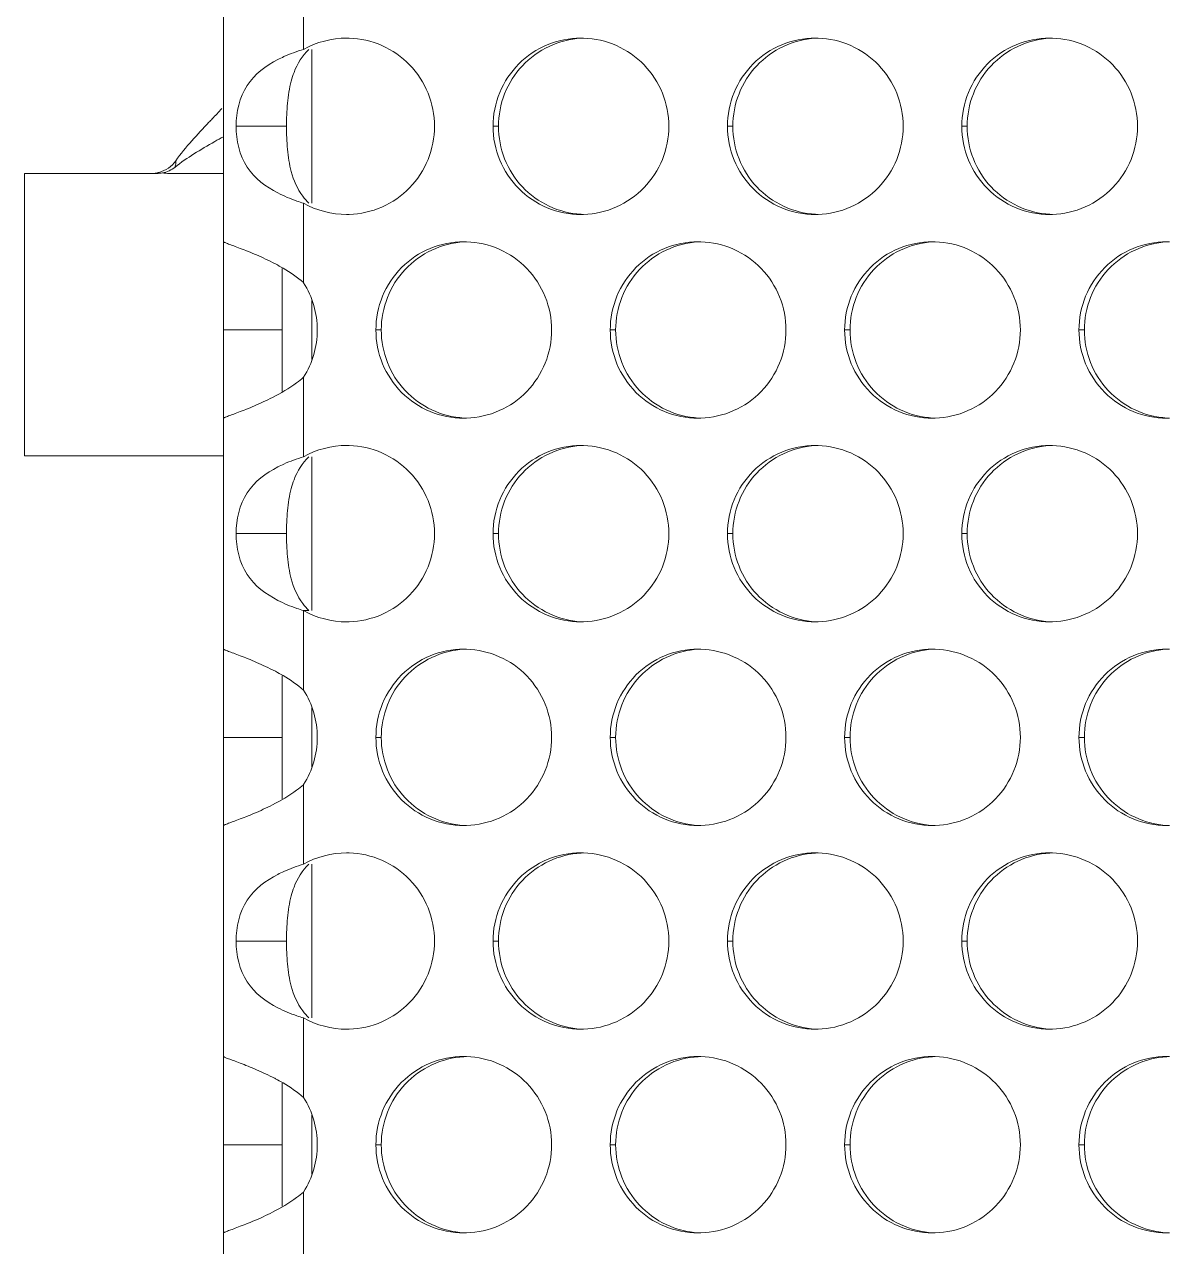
# Model space of a CAD drawing. Header units: millimetres. Extents: x 0 to 2524, y 0 to 1785.
# Drawn here: x 219.68 to 239.14, y 1378.52 to 1399.3 of the extents above; entities that cross this region are included whole.
import ezdxf

# ---------------------------------------------------------------- set-up
doc = ezdxf.new("R2010")
doc.units = ezdxf.units.MM
doc.header["$LTSCALE"] = 0.1
doc.layers.get('0').update_dxf_attribs({"lineweight": 13})
doc.layers.add('标注', color=251, linetype='Continuous', lineweight=9)

msp = doc.modelspace()

# ---------------------------------------------------------------- linework, layer by layer
for p, q in [((223.065, 1211.185), (223.065, 1414.968)), ((219.683, 1396.768), (219.683, 1391.968)), ((221.932, 1396.768), (219.683, 1396.768)), ((222.115, 1396.768), (223.065, 1396.768)), ((223.065, 1391.968), (219.683, 1391.968))]:
    msp.add_line(p, q)
for centre, radius, start, end in [((235.713, 1374.86), 25.841, 119.3072, 119.6799), ((221.835, 1397.284), 0.516, 277.5625, 285.1847), ((221.932, 1397.274), 0.506, 270.0052, 281.1793), ((221.933, 1397.269), 0.501, 281.1897, 308.1835), ((222.489, 1400.444), 3.695, 262.8654, 264.1869)]:
    msp.add_arc(centre, radius, start, end)
for points, knots in [([(222.819, 1397.638), (222.837, 1397.657), (222.91, 1397.735), (222.983, 1397.812), (223.036, 1397.871)], [0, 0, 0, 0, 0.253016, 1, 1, 1, 1]), ([(222.254, 1396.984), (222.338, 1397.103), (222.522, 1397.325), (222.72, 1397.534), (222.819, 1397.638)], [0, 0, 0, 0, 0.503927, 1, 1, 1, 1]), ([(222.918, 1397.311), (222.799, 1397.243), (222.567, 1397.108), (222.345, 1396.956), (222.242, 1396.875)], [0, 0, 0, 0, 0.511668, 1, 1, 1, 1]), ([(221.971, 1396.786), (222.027, 1396.801), (222.135, 1396.852), (222.22, 1396.937), (222.254, 1396.984)], [0, 0, 0, 0, 0.500174, 1, 1, 1, 1]), ([(222.254, 1396.984), (222.254, 1396.973), (222.255, 1396.936), (222.25, 1396.899), (222.242, 1396.875)], [0, 0, 0, 0, 0.319731, 1, 1, 1, 1])]:
    msp.add_open_spline(points, degree=3, knots=knots)
at = {"layer": '标注'}
for p, q in [((224.427, 1400.23), (224.427, 1398.878)), ((224.565, 1396.262), (224.565, 1398.878)), ((224.136, 1397.57), (223.28, 1397.57)), ((227.739, 1397.57), (227.647, 1397.57)), ((231.722, 1397.57), (231.63, 1397.57)), ((235.705, 1397.57), (235.614, 1397.57)), ((224.427, 1396.262), (224.427, 1394.911)), ((224.065, 1393.061), (224.065, 1395.152)), ((224.565, 1393.606), (224.565, 1394.606)), ((224.065, 1394.106), (223.065, 1394.106)), ((225.747, 1394.106), (225.656, 1394.106)), ((225.747, 1394.106), (225.656, 1394.106)), ((229.731, 1394.106), (229.639, 1394.106)), ((233.714, 1394.106), (233.622, 1394.106)), ((237.697, 1394.106), (237.605, 1394.106)), ((224.427, 1393.302), (224.427, 1391.95)), ((224.565, 1389.334), (224.565, 1391.95)), ((224.136, 1390.642), (223.28, 1390.642)), ((227.739, 1390.642), (227.647, 1390.642)), ((231.722, 1390.642), (231.63, 1390.642)), ((235.705, 1390.642), (235.614, 1390.642)), ((224.427, 1389.334), (224.427, 1387.982)), ((224.519, 1389.334), (224.427, 1389.334)), ((224.065, 1386.133), (224.065, 1388.223)), ((224.565, 1386.678), (224.565, 1387.678)), ((224.065, 1387.178), (223.065, 1387.178)), ((225.747, 1387.178), (225.656, 1387.178)), ((225.747, 1387.178), (225.656, 1387.178)), ((229.731, 1387.178), (229.639, 1387.178)), ((233.714, 1387.178), (233.622, 1387.178)), ((237.697, 1387.178), (237.605, 1387.178)), ((224.427, 1386.373), (224.427, 1385.022)), ((224.565, 1382.406), (224.565, 1385.022)), ((224.136, 1383.714), (223.28, 1383.714)), ((227.739, 1383.714), (227.647, 1383.714)), ((231.722, 1383.714), (231.63, 1383.714)), ((235.705, 1383.714), (235.614, 1383.714)), ((224.427, 1382.406), (224.427, 1381.054)), ((224.065, 1379.204), (224.065, 1381.295)), ((224.565, 1379.75), (224.565, 1380.75)), ((224.065, 1380.25), (223.065, 1380.25)), ((225.747, 1380.25), (225.656, 1380.25)), ((225.747, 1380.25), (225.656, 1380.25)), ((229.731, 1380.25), (229.639, 1380.25)), ((233.714, 1380.25), (233.622, 1380.25)), ((237.697, 1380.25), (237.605, 1380.25)), ((224.427, 1379.445), (224.427, 1378.094))]:
    msp.add_line(p, q, dxfattribs=at)
for centre, radius, start, end in [((225.158, 1397.579), 1.491, 88.3214, 89.9952), ((229.141, 1397.597), 1.473, 88.2049, 89.9991), ((233.124, 1397.597), 1.473, 88.2049, 89.9991), ((237.107, 1397.597), 1.473, 88.2049, 89.9991), ((225.158, 1397.561), 1.491, 270.0048, 271.6786), ((229.141, 1397.543), 1.473, 270.0009, 271.7951), ((233.124, 1397.543), 1.473, 270.0009, 271.7951), ((237.107, 1397.543), 1.473, 270.0009, 271.7951), ((227.149, 1394.133), 1.473, 88.2049, 89.9991), ((227.149, 1394.133), 1.473, 88.2049, 89.9991), ((231.133, 1394.133), 1.473, 88.2049, 89.9991), ((235.116, 1394.133), 1.473, 88.2049, 89.9991), ((239.099, 1394.133), 1.473, 88.2049, 89.9991), ((222.176, 1391.883), 3.787, 62.0968, 62.9378), ((223.155, 1394.106), 1.505, 359.9922, 32.312), ((223.155, 1394.106), 1.505, 327.688, 0.0078), ((227.149, 1394.079), 1.473, 270.0009, 271.7951), ((227.149, 1394.079), 1.473, 270.0009, 271.7951), ((231.133, 1394.079), 1.473, 270.0009, 271.7951), ((235.116, 1394.079), 1.473, 270.0009, 271.7951), ((239.099, 1394.079), 1.473, 270.0009, 271.7951), ((225.158, 1390.651), 1.491, 88.3214, 89.9952), ((229.141, 1390.669), 1.473, 88.2049, 89.9991), ((233.124, 1390.669), 1.473, 88.2049, 89.9991), ((237.107, 1390.669), 1.473, 88.2049, 89.9991), ((225.158, 1390.633), 1.491, 270.0048, 271.6786), ((229.141, 1390.615), 1.473, 270.0009, 271.7951), ((233.124, 1390.615), 1.473, 270.0009, 271.7951), ((237.107, 1390.615), 1.473, 270.0009, 271.7951), ((227.149, 1387.205), 1.473, 88.2049, 89.9991), ((227.149, 1387.205), 1.473, 88.2049, 89.9991), ((231.133, 1387.205), 1.473, 88.2049, 89.9991), ((235.116, 1387.205), 1.473, 88.2049, 89.9991), ((239.099, 1387.205), 1.473, 88.2049, 89.9991), ((222.176, 1384.954), 3.787, 62.0968, 62.9378), ((223.155, 1387.178), 1.505, 359.9922, 32.312), ((223.155, 1387.178), 1.505, 327.688, 0.0078), ((227.149, 1387.151), 1.473, 270.0009, 271.7951), ((227.149, 1387.151), 1.473, 270.0009, 271.7951), ((231.133, 1387.151), 1.473, 270.0009, 271.7951), ((235.116, 1387.151), 1.473, 270.0009, 271.7951), ((239.099, 1387.151), 1.473, 270.0009, 271.7951), ((225.158, 1383.723), 1.491, 88.3214, 89.9952), ((229.141, 1383.741), 1.473, 88.2049, 89.9991), ((233.124, 1383.741), 1.473, 88.2049, 89.9991), ((237.107, 1383.741), 1.473, 88.2049, 89.9991), ((225.158, 1383.705), 1.491, 270.0048, 271.6786), ((229.141, 1383.687), 1.473, 270.0009, 271.7951), ((233.124, 1383.687), 1.473, 270.0009, 271.7951), ((237.107, 1383.687), 1.473, 270.0009, 271.7951), ((227.149, 1380.277), 1.473, 88.2049, 89.9991), ((227.149, 1380.277), 1.473, 88.2049, 89.9991), ((231.133, 1380.277), 1.473, 88.2049, 89.9991), ((235.116, 1380.277), 1.473, 88.2049, 89.9991), ((239.099, 1380.277), 1.473, 88.2049, 89.9991), ((222.176, 1378.026), 3.787, 62.0968, 62.9378), ((223.155, 1380.25), 1.505, 359.9922, 32.312), ((223.155, 1380.25), 1.505, 327.688, 0.0078), ((227.149, 1380.223), 1.473, 270.0009, 271.7951), ((227.149, 1380.223), 1.473, 270.0009, 271.7951), ((231.133, 1380.223), 1.473, 270.0009, 271.7951), ((235.116, 1380.223), 1.473, 270.0009, 271.7951), ((239.099, 1380.223), 1.473, 270.0009, 271.7951)]:
    msp.add_arc(centre, radius, start, end, dxfattribs=at)
for points in [[(224.427, 1398.878), (224.646, 1399.002), (224.906, 1399.07), (225.158, 1399.07)], [(225.158, 1396.07), (224.906, 1396.07), (224.646, 1396.138), (224.427, 1396.262)], [(224.427, 1391.95), (224.646, 1392.074), (224.906, 1392.142), (225.158, 1392.142)], [(225.158, 1389.142), (224.906, 1389.142), (224.646, 1389.21), (224.427, 1389.334)], [(224.427, 1385.022), (224.646, 1385.146), (224.906, 1385.214), (225.158, 1385.214)], [(225.158, 1382.214), (224.906, 1382.214), (224.646, 1382.282), (224.427, 1382.406)]]:
    msp.add_open_spline(points, degree=3, dxfattribs=at)
for points, knots in [([(225.201, 1399.07), (225.392, 1399.064), (225.775, 1398.977), (226.256, 1398.641), (226.577, 1398.149), (226.651, 1397.762), (226.651, 1397.57)], [0, 0, 0, 0, 0.249475, 0.499299, 0.749477, 1, 1, 1, 1]), ([(227.647, 1397.57), (227.647, 1397.765), (227.725, 1398.159), (228.057, 1398.658), (228.554, 1398.992), (228.947, 1399.07), (229.141, 1399.07)], [0, 0, 0, 0, 0.250488, 0.50069, 0.750488, 1, 1, 1, 1]), ([(227.739, 1397.57), (227.739, 1397.758), (227.811, 1398.137), (228.119, 1398.623), (228.584, 1398.962), (228.957, 1399.056), (229.144, 1399.068)], [0, 0, 0, 0, 0.250454, 0.500681, 0.750486, 1, 1, 1, 1]), ([(229.187, 1399.07), (229.378, 1399.064), (229.76, 1398.977), (230.24, 1398.64), (230.56, 1398.148), (230.635, 1397.762), (230.635, 1397.57)], [0, 0, 0, 0, 0.249513, 0.499315, 0.74953, 1, 1, 1, 1]), ([(231.63, 1397.57), (231.63, 1397.765), (231.708, 1398.159), (232.04, 1398.658), (232.537, 1398.992), (232.93, 1399.07), (233.124, 1399.07)], [0, 0, 0, 0, 0.250488, 0.50069, 0.750488, 1, 1, 1, 1]), ([(231.722, 1397.57), (231.722, 1397.758), (231.794, 1398.137), (232.102, 1398.623), (232.567, 1398.962), (232.94, 1399.056), (233.127, 1399.068)], [0, 0, 0, 0, 0.250454, 0.500681, 0.750486, 1, 1, 1, 1]), ([(233.17, 1399.07), (233.361, 1399.064), (233.743, 1398.977), (234.223, 1398.64), (234.543, 1398.148), (234.618, 1397.762), (234.618, 1397.57)], [0, 0, 0, 0, 0.249513, 0.499315, 0.74953, 1, 1, 1, 1]), ([(235.614, 1397.57), (235.614, 1397.765), (235.691, 1398.159), (236.023, 1398.658), (236.52, 1398.992), (236.913, 1399.07), (237.107, 1399.07)], [0, 0, 0, 0, 0.250488, 0.50069, 0.750488, 1, 1, 1, 1]), ([(235.705, 1397.57), (235.705, 1397.758), (235.777, 1398.137), (236.085, 1398.623), (236.55, 1398.962), (236.923, 1399.056), (237.11, 1399.068)], [0, 0, 0, 0, 0.250454, 0.500681, 0.750486, 1, 1, 1, 1]), ([(237.153, 1399.07), (237.344, 1399.064), (237.727, 1398.977), (238.207, 1398.64), (238.526, 1398.148), (238.601, 1397.762), (238.601, 1397.57)], [0, 0, 0, 0, 0.249513, 0.499315, 0.74953, 1, 1, 1, 1]), ([(223.989, 1398.705), (224.023, 1398.722), (224.165, 1398.79), (224.313, 1398.844), (224.427, 1398.878)], [0, 0, 0, 0, 0.244257, 1, 1, 1, 1]), ([(224.217, 1398.34), (224.23, 1398.39), (224.293, 1398.587), (224.404, 1398.773), (224.519, 1398.878)], [0, 0, 0, 0, 0.24885, 1, 1, 1, 1]), ([(223.28, 1397.57), (223.28, 1397.81), (223.389, 1398.303), (223.787, 1398.601), (223.989, 1398.705)], [0, 0, 0, 0, 0.513612, 1, 1, 1, 1]), ([(224.136, 1397.57), (224.136, 1397.701), (224.147, 1397.959), (224.184, 1398.216), (224.217, 1398.34)], [0, 0, 0, 0, 0.504083, 1, 1, 1, 1]), ([(223.989, 1396.436), (223.787, 1396.539), (223.389, 1396.838), (223.28, 1397.33), (223.28, 1397.57)], [0, 0, 0, 0, 0.486388, 1, 1, 1, 1]), ([(224.217, 1396.8), (224.184, 1396.924), (224.147, 1397.182), (224.136, 1397.44), (224.136, 1397.57)], [0, 0, 0, 0, 0.495917, 1, 1, 1, 1]), ([(226.651, 1397.57), (226.651, 1397.379), (226.577, 1396.992), (226.256, 1396.499), (225.775, 1396.163), (225.392, 1396.077), (225.201, 1396.071)], [0, 0, 0, 0, 0.250523, 0.500701, 0.750525, 1, 1, 1, 1]), ([(229.141, 1396.07), (228.947, 1396.07), (228.554, 1396.148), (228.057, 1396.483), (227.725, 1396.981), (227.647, 1397.375), (227.647, 1397.57)], [0, 0, 0, 0, 0.249512, 0.49931, 0.749512, 1, 1, 1, 1]), ([(229.144, 1396.073), (228.957, 1396.084), (228.584, 1396.179), (228.119, 1396.517), (227.811, 1397.004), (227.739, 1397.383), (227.739, 1397.57)], [0, 0, 0, 0, 0.249514, 0.499319, 0.749546, 1, 1, 1, 1]), ([(230.635, 1397.57), (230.635, 1397.379), (230.56, 1396.993), (230.24, 1396.501), (229.76, 1396.164), (229.378, 1396.077), (229.187, 1396.071)], [0, 0, 0, 0, 0.25047, 0.500685, 0.750487, 1, 1, 1, 1]), ([(233.124, 1396.07), (232.93, 1396.07), (232.537, 1396.148), (232.04, 1396.483), (231.708, 1396.981), (231.63, 1397.375), (231.63, 1397.57)], [0, 0, 0, 0, 0.249512, 0.49931, 0.749512, 1, 1, 1, 1]), ([(233.127, 1396.073), (232.94, 1396.084), (232.567, 1396.179), (232.102, 1396.517), (231.794, 1397.004), (231.722, 1397.383), (231.722, 1397.57)], [0, 0, 0, 0, 0.249514, 0.499319, 0.749546, 1, 1, 1, 1]), ([(234.618, 1397.57), (234.618, 1397.379), (234.543, 1396.993), (234.223, 1396.501), (233.743, 1396.164), (233.361, 1396.077), (233.17, 1396.071)], [0, 0, 0, 0, 0.25047, 0.500685, 0.750487, 1, 1, 1, 1]), ([(237.107, 1396.07), (236.913, 1396.07), (236.52, 1396.148), (236.023, 1396.483), (235.691, 1396.981), (235.614, 1397.375), (235.614, 1397.57)], [0, 0, 0, 0, 0.249512, 0.49931, 0.749512, 1, 1, 1, 1]), ([(237.11, 1396.073), (236.923, 1396.084), (236.55, 1396.179), (236.085, 1396.517), (235.777, 1397.004), (235.705, 1397.383), (235.705, 1397.57)], [0, 0, 0, 0, 0.249514, 0.499319, 0.749546, 1, 1, 1, 1]), ([(238.601, 1397.57), (238.601, 1397.379), (238.526, 1396.993), (238.207, 1396.501), (237.727, 1396.164), (237.344, 1396.077), (237.153, 1396.071)], [0, 0, 0, 0, 0.25047, 0.500685, 0.750487, 1, 1, 1, 1]), ([(224.519, 1396.262), (224.48, 1396.298), (224.342, 1396.454), (224.257, 1396.651), (224.217, 1396.8)], [0, 0, 0, 0, 0.254521, 1, 1, 1, 1]), ([(224.427, 1396.262), (224.389, 1396.274), (224.239, 1396.323), (224.093, 1396.382), (223.989, 1396.436)], [0, 0, 0, 0, 0.254739, 1, 1, 1, 1]), ([(223.065, 1395.605), (223.065, 1395.603), (223.073, 1395.6), (223.084, 1395.594), (223.106, 1395.586), (223.149, 1395.569), (223.221, 1395.542), (223.327, 1395.503), (223.453, 1395.455), (223.594, 1395.397), (223.745, 1395.33), (223.848, 1395.281), (223.899, 1395.254)], [0, 0, 0, 0, 0.00627, 0.022113, 0.04739, 0.081763, 0.17635, 0.30225, 0.45365, 0.624362, 0.808374, 1, 1, 1, 1]), ([(225.656, 1394.106), (225.656, 1394.301), (225.733, 1394.695), (226.066, 1395.194), (226.562, 1395.528), (226.955, 1395.606), (227.149, 1395.606)], [0, 0, 0, 0, 0.250488, 0.50069, 0.750488, 1, 1, 1, 1]), ([(225.656, 1394.106), (225.656, 1394.301), (225.733, 1394.695), (226.066, 1395.194), (226.562, 1395.528), (226.955, 1395.606), (227.149, 1395.606)], [0, 0, 0, 0, 0.250488, 0.50069, 0.750488, 1, 1, 1, 1]), ([(225.747, 1394.106), (225.747, 1394.294), (225.819, 1394.673), (226.127, 1395.159), (226.592, 1395.498), (226.965, 1395.592), (227.152, 1395.603)], [0, 0, 0, 0, 0.250454, 0.500681, 0.750486, 1, 1, 1, 1]), ([(225.747, 1394.106), (225.747, 1394.294), (225.819, 1394.673), (226.127, 1395.159), (226.592, 1395.498), (226.965, 1395.592), (227.152, 1395.603)], [0, 0, 0, 0, 0.250454, 0.500681, 0.750486, 1, 1, 1, 1]), ([(227.196, 1395.605), (227.386, 1395.6), (227.769, 1395.513), (228.249, 1395.176), (228.568, 1394.684), (228.643, 1394.297), (228.643, 1394.106)], [0, 0, 0, 0, 0.249513, 0.499315, 0.74953, 1, 1, 1, 1]), ([(227.196, 1395.605), (227.386, 1395.6), (227.769, 1395.513), (228.249, 1395.176), (228.568, 1394.684), (228.643, 1394.297), (228.643, 1394.106)], [0, 0, 0, 0, 0.249513, 0.499315, 0.74953, 1, 1, 1, 1]), ([(229.639, 1394.106), (229.639, 1394.301), (229.716, 1394.695), (230.049, 1395.194), (230.545, 1395.528), (230.938, 1395.606), (231.133, 1395.606)], [0, 0, 0, 0, 0.250488, 0.50069, 0.750488, 1, 1, 1, 1]), ([(229.731, 1394.106), (229.731, 1394.294), (229.802, 1394.673), (230.111, 1395.159), (230.575, 1395.498), (230.948, 1395.592), (231.135, 1395.603)], [0, 0, 0, 0, 0.250454, 0.500681, 0.750486, 1, 1, 1, 1]), ([(231.179, 1395.605), (231.369, 1395.6), (231.752, 1395.513), (232.232, 1395.176), (232.552, 1394.684), (232.626, 1394.297), (232.626, 1394.106)], [0, 0, 0, 0, 0.249513, 0.499315, 0.74953, 1, 1, 1, 1]), ([(233.622, 1394.106), (233.622, 1394.301), (233.7, 1394.695), (234.032, 1395.194), (234.528, 1395.528), (234.921, 1395.606), (235.116, 1395.606)], [0, 0, 0, 0, 0.250488, 0.50069, 0.750488, 1, 1, 1, 1]), ([(233.714, 1394.106), (233.714, 1394.294), (233.786, 1394.673), (234.094, 1395.159), (234.559, 1395.498), (234.932, 1395.592), (235.118, 1395.603)], [0, 0, 0, 0, 0.250454, 0.500681, 0.750486, 1, 1, 1, 1]), ([(235.162, 1395.605), (235.352, 1395.6), (235.735, 1395.513), (236.215, 1395.176), (236.535, 1394.684), (236.609, 1394.297), (236.609, 1394.106)], [0, 0, 0, 0, 0.249513, 0.499315, 0.74953, 1, 1, 1, 1]), ([(237.605, 1394.106), (237.605, 1394.301), (237.683, 1394.695), (238.015, 1395.194), (238.511, 1395.528), (238.905, 1395.606), (239.099, 1395.606)], [0, 0, 0, 0, 0.250488, 0.50069, 0.750488, 1, 1, 1, 1]), ([(237.697, 1394.106), (237.697, 1394.294), (237.769, 1394.673), (238.077, 1395.159), (238.542, 1395.498), (238.915, 1395.592), (239.101, 1395.603)], [0, 0, 0, 0, 0.250454, 0.500681, 0.750486, 1, 1, 1, 1]), ([(223.948, 1395.229), (223.992, 1395.206), (224.16, 1395.112), (224.319, 1395.004), (224.427, 1394.911)], [0, 0, 0, 0, 0.25769, 1, 1, 1, 1]), ([(227.149, 1392.606), (226.955, 1392.606), (226.562, 1392.684), (226.066, 1393.018), (225.733, 1393.517), (225.656, 1393.911), (225.656, 1394.106)], [0, 0, 0, 0, 0.249512, 0.49931, 0.749512, 1, 1, 1, 1]), ([(227.149, 1392.606), (226.955, 1392.606), (226.562, 1392.684), (226.066, 1393.018), (225.733, 1393.517), (225.656, 1393.911), (225.656, 1394.106)], [0, 0, 0, 0, 0.249512, 0.49931, 0.749512, 1, 1, 1, 1]), ([(227.152, 1392.609), (226.965, 1392.62), (226.592, 1392.715), (226.127, 1393.053), (225.819, 1393.539), (225.747, 1393.918), (225.747, 1394.106)], [0, 0, 0, 0, 0.249514, 0.499319, 0.749546, 1, 1, 1, 1]), ([(227.152, 1392.609), (226.965, 1392.62), (226.592, 1392.715), (226.127, 1393.053), (225.819, 1393.539), (225.747, 1393.918), (225.747, 1394.106)], [0, 0, 0, 0, 0.249514, 0.499319, 0.749546, 1, 1, 1, 1]), ([(228.643, 1394.106), (228.643, 1393.915), (228.568, 1393.529), (228.249, 1393.036), (227.769, 1392.7), (227.386, 1392.613), (227.196, 1392.607)], [0, 0, 0, 0, 0.25047, 0.500685, 0.750487, 1, 1, 1, 1]), ([(228.643, 1394.106), (228.643, 1393.915), (228.568, 1393.529), (228.249, 1393.036), (227.769, 1392.7), (227.386, 1392.613), (227.196, 1392.607)], [0, 0, 0, 0, 0.25047, 0.500685, 0.750487, 1, 1, 1, 1]), ([(231.133, 1392.606), (230.938, 1392.606), (230.545, 1392.684), (230.049, 1393.018), (229.716, 1393.517), (229.639, 1393.911), (229.639, 1394.106)], [0, 0, 0, 0, 0.249512, 0.49931, 0.749512, 1, 1, 1, 1]), ([(231.135, 1392.609), (230.948, 1392.62), (230.575, 1392.715), (230.111, 1393.053), (229.802, 1393.539), (229.731, 1393.918), (229.731, 1394.106)], [0, 0, 0, 0, 0.249514, 0.499319, 0.749546, 1, 1, 1, 1]), ([(232.626, 1394.106), (232.626, 1393.915), (232.552, 1393.529), (232.232, 1393.036), (231.752, 1392.7), (231.369, 1392.613), (231.179, 1392.607)], [0, 0, 0, 0, 0.25047, 0.500685, 0.750487, 1, 1, 1, 1]), ([(235.116, 1392.606), (234.921, 1392.606), (234.528, 1392.684), (234.032, 1393.018), (233.7, 1393.517), (233.622, 1393.911), (233.622, 1394.106)], [0, 0, 0, 0, 0.249512, 0.49931, 0.749512, 1, 1, 1, 1]), ([(235.118, 1392.609), (234.932, 1392.62), (234.559, 1392.715), (234.094, 1393.053), (233.786, 1393.539), (233.714, 1393.918), (233.714, 1394.106)], [0, 0, 0, 0, 0.249514, 0.499319, 0.749546, 1, 1, 1, 1]), ([(236.609, 1394.106), (236.609, 1393.915), (236.535, 1393.529), (236.215, 1393.036), (235.735, 1392.7), (235.352, 1392.613), (235.162, 1392.607)], [0, 0, 0, 0, 0.25047, 0.500685, 0.750487, 1, 1, 1, 1]), ([(239.099, 1392.606), (238.905, 1392.606), (238.511, 1392.684), (238.015, 1393.018), (237.683, 1393.517), (237.605, 1393.911), (237.605, 1394.106)], [0, 0, 0, 0, 0.249512, 0.49931, 0.749512, 1, 1, 1, 1]), ([(239.101, 1392.609), (238.915, 1392.62), (238.542, 1392.715), (238.077, 1393.053), (237.769, 1393.539), (237.697, 1393.918), (237.697, 1394.106)], [0, 0, 0, 0, 0.249514, 0.499319, 0.749546, 1, 1, 1, 1]), ([(224.427, 1393.302), (224.389, 1393.269), (224.224, 1393.138), (224.041, 1393.031), (223.899, 1392.958)], [0, 0, 0, 0, 0.240046, 1, 1, 1, 1]), ([(223.899, 1392.958), (223.847, 1392.931), (223.745, 1392.882), (223.594, 1392.815), (223.453, 1392.758), (223.326, 1392.709), (223.221, 1392.67), (223.149, 1392.643), (223.106, 1392.627), (223.084, 1392.618), (223.073, 1392.612), (223.065, 1392.609), (223.065, 1392.607)], [0, 0, 0, 0, 0.19164, 0.37566, 0.546373, 0.69777, 0.823663, 0.918243, 0.952614, 0.977888, 0.99373, 1, 1, 1, 1]), ([(223.989, 1391.777), (224.023, 1391.794), (224.165, 1391.862), (224.313, 1391.915), (224.427, 1391.95)], [0, 0, 0, 0, 0.244257, 1, 1, 1, 1]), ([(224.217, 1391.412), (224.23, 1391.462), (224.293, 1391.659), (224.404, 1391.845), (224.519, 1391.95)], [0, 0, 0, 0, 0.24885, 1, 1, 1, 1]), ([(225.201, 1392.141), (225.392, 1392.136), (225.775, 1392.049), (226.256, 1391.713), (226.577, 1391.22), (226.651, 1390.834), (226.651, 1390.642)], [0, 0, 0, 0, 0.249475, 0.499299, 0.749477, 1, 1, 1, 1]), ([(227.647, 1390.642), (227.647, 1390.837), (227.725, 1391.231), (228.057, 1391.73), (228.554, 1392.064), (228.947, 1392.142), (229.141, 1392.142)], [0, 0, 0, 0, 0.250488, 0.50069, 0.750488, 1, 1, 1, 1]), ([(227.739, 1390.642), (227.739, 1390.83), (227.811, 1391.209), (228.119, 1391.695), (228.584, 1392.033), (228.957, 1392.128), (229.144, 1392.139)], [0, 0, 0, 0, 0.250454, 0.500681, 0.750486, 1, 1, 1, 1]), ([(229.187, 1392.141), (229.378, 1392.135), (229.76, 1392.048), (230.24, 1391.712), (230.56, 1391.22), (230.635, 1390.833), (230.635, 1390.642)], [0, 0, 0, 0, 0.249513, 0.499315, 0.74953, 1, 1, 1, 1]), ([(231.63, 1390.642), (231.63, 1390.837), (231.708, 1391.231), (232.04, 1391.73), (232.537, 1392.064), (232.93, 1392.142), (233.124, 1392.142)], [0, 0, 0, 0, 0.250488, 0.50069, 0.750488, 1, 1, 1, 1]), ([(231.722, 1390.642), (231.722, 1390.83), (231.794, 1391.209), (232.102, 1391.695), (232.567, 1392.033), (232.94, 1392.128), (233.127, 1392.139)], [0, 0, 0, 0, 0.250454, 0.500681, 0.750486, 1, 1, 1, 1]), ([(233.17, 1392.141), (233.361, 1392.135), (233.743, 1392.048), (234.223, 1391.712), (234.543, 1391.22), (234.618, 1390.833), (234.618, 1390.642)], [0, 0, 0, 0, 0.249513, 0.499315, 0.74953, 1, 1, 1, 1]), ([(235.614, 1390.642), (235.614, 1390.837), (235.691, 1391.231), (236.023, 1391.73), (236.52, 1392.064), (236.913, 1392.142), (237.107, 1392.142)], [0, 0, 0, 0, 0.250488, 0.50069, 0.750488, 1, 1, 1, 1]), ([(235.705, 1390.642), (235.705, 1390.83), (235.777, 1391.209), (236.085, 1391.695), (236.55, 1392.033), (236.923, 1392.128), (237.11, 1392.139)], [0, 0, 0, 0, 0.250454, 0.500681, 0.750486, 1, 1, 1, 1]), ([(237.153, 1392.141), (237.344, 1392.135), (237.727, 1392.048), (238.207, 1391.712), (238.526, 1391.22), (238.601, 1390.833), (238.601, 1390.642)], [0, 0, 0, 0, 0.249513, 0.499315, 0.74953, 1, 1, 1, 1]), ([(223.28, 1390.642), (223.28, 1390.882), (223.389, 1391.374), (223.787, 1391.673), (223.989, 1391.777)], [0, 0, 0, 0, 0.513612, 1, 1, 1, 1]), ([(224.136, 1390.642), (224.136, 1390.772), (224.147, 1391.031), (224.184, 1391.288), (224.217, 1391.412)], [0, 0, 0, 0, 0.504083, 1, 1, 1, 1]), ([(223.989, 1389.508), (223.787, 1389.611), (223.389, 1389.91), (223.28, 1390.402), (223.28, 1390.642)], [0, 0, 0, 0, 0.486388, 1, 1, 1, 1]), ([(224.217, 1389.872), (224.184, 1389.996), (224.147, 1390.253), (224.136, 1390.512), (224.136, 1390.642)], [0, 0, 0, 0, 0.495917, 1, 1, 1, 1]), ([(226.651, 1390.642), (226.651, 1390.451), (226.577, 1390.064), (226.256, 1389.571), (225.775, 1389.235), (225.392, 1389.148), (225.201, 1389.143)], [0, 0, 0, 0, 0.250523, 0.500701, 0.750525, 1, 1, 1, 1]), ([(229.141, 1389.142), (228.947, 1389.142), (228.554, 1389.22), (228.057, 1389.554), (227.725, 1390.053), (227.647, 1390.447), (227.647, 1390.642)], [0, 0, 0, 0, 0.249512, 0.49931, 0.749512, 1, 1, 1, 1]), ([(229.144, 1389.145), (228.957, 1389.156), (228.584, 1389.251), (228.119, 1389.589), (227.811, 1390.075), (227.739, 1390.454), (227.739, 1390.642)], [0, 0, 0, 0, 0.249514, 0.499319, 0.749546, 1, 1, 1, 1]), ([(230.635, 1390.642), (230.635, 1390.451), (230.56, 1390.064), (230.24, 1389.572), (229.76, 1389.236), (229.378, 1389.149), (229.187, 1389.143)], [0, 0, 0, 0, 0.25047, 0.500685, 0.750487, 1, 1, 1, 1]), ([(233.124, 1389.142), (232.93, 1389.142), (232.537, 1389.22), (232.04, 1389.554), (231.708, 1390.053), (231.63, 1390.447), (231.63, 1390.642)], [0, 0, 0, 0, 0.249512, 0.49931, 0.749512, 1, 1, 1, 1]), ([(233.127, 1389.145), (232.94, 1389.156), (232.567, 1389.251), (232.102, 1389.589), (231.794, 1390.075), (231.722, 1390.454), (231.722, 1390.642)], [0, 0, 0, 0, 0.249514, 0.499319, 0.749546, 1, 1, 1, 1]), ([(234.618, 1390.642), (234.618, 1390.451), (234.543, 1390.064), (234.223, 1389.572), (233.743, 1389.236), (233.361, 1389.149), (233.17, 1389.143)], [0, 0, 0, 0, 0.25047, 0.500685, 0.750487, 1, 1, 1, 1]), ([(237.107, 1389.142), (236.913, 1389.142), (236.52, 1389.22), (236.023, 1389.554), (235.691, 1390.053), (235.614, 1390.447), (235.614, 1390.642)], [0, 0, 0, 0, 0.249512, 0.49931, 0.749512, 1, 1, 1, 1]), ([(237.11, 1389.145), (236.923, 1389.156), (236.55, 1389.251), (236.085, 1389.589), (235.777, 1390.075), (235.705, 1390.454), (235.705, 1390.642)], [0, 0, 0, 0, 0.249514, 0.499319, 0.749546, 1, 1, 1, 1]), ([(238.601, 1390.642), (238.601, 1390.451), (238.526, 1390.064), (238.207, 1389.572), (237.727, 1389.236), (237.344, 1389.149), (237.153, 1389.143)], [0, 0, 0, 0, 0.25047, 0.500685, 0.750487, 1, 1, 1, 1]), ([(224.519, 1389.334), (224.48, 1389.37), (224.342, 1389.526), (224.257, 1389.723), (224.217, 1389.872)], [0, 0, 0, 0, 0.254521, 1, 1, 1, 1]), ([(224.427, 1389.334), (224.389, 1389.346), (224.239, 1389.394), (224.093, 1389.454), (223.989, 1389.508)], [0, 0, 0, 0, 0.254739, 1, 1, 1, 1]), ([(223.065, 1388.677), (223.065, 1388.675), (223.073, 1388.672), (223.084, 1388.666), (223.106, 1388.657), (223.149, 1388.641), (223.221, 1388.614), (223.327, 1388.575), (223.453, 1388.526), (223.594, 1388.469), (223.745, 1388.402), (223.848, 1388.353), (223.899, 1388.326)], [0, 0, 0, 0, 0.00627, 0.022113, 0.04739, 0.081763, 0.17635, 0.30225, 0.45365, 0.624362, 0.808374, 1, 1, 1, 1]), ([(225.656, 1387.178), (225.656, 1387.373), (225.733, 1387.767), (226.066, 1388.266), (226.562, 1388.6), (226.955, 1388.678), (227.149, 1388.678)], [0, 0, 0, 0, 0.250488, 0.50069, 0.750488, 1, 1, 1, 1]), ([(225.656, 1387.178), (225.656, 1387.373), (225.733, 1387.767), (226.066, 1388.266), (226.562, 1388.6), (226.955, 1388.678), (227.149, 1388.678)], [0, 0, 0, 0, 0.250488, 0.50069, 0.750488, 1, 1, 1, 1]), ([(225.747, 1387.178), (225.747, 1387.366), (225.819, 1387.745), (226.127, 1388.231), (226.592, 1388.569), (226.965, 1388.664), (227.152, 1388.675)], [0, 0, 0, 0, 0.250454, 0.500681, 0.750486, 1, 1, 1, 1]), ([(225.747, 1387.178), (225.747, 1387.366), (225.819, 1387.745), (226.127, 1388.231), (226.592, 1388.569), (226.965, 1388.664), (227.152, 1388.675)], [0, 0, 0, 0, 0.250454, 0.500681, 0.750486, 1, 1, 1, 1]), ([(227.196, 1388.677), (227.386, 1388.671), (227.769, 1388.584), (228.249, 1388.248), (228.568, 1387.756), (228.643, 1387.369), (228.643, 1387.178)], [0, 0, 0, 0, 0.249513, 0.499315, 0.74953, 1, 1, 1, 1]), ([(227.196, 1388.677), (227.386, 1388.671), (227.769, 1388.584), (228.249, 1388.248), (228.568, 1387.756), (228.643, 1387.369), (228.643, 1387.178)], [0, 0, 0, 0, 0.249513, 0.499315, 0.74953, 1, 1, 1, 1]), ([(229.639, 1387.178), (229.639, 1387.373), (229.716, 1387.767), (230.049, 1388.266), (230.545, 1388.6), (230.938, 1388.678), (231.133, 1388.678)], [0, 0, 0, 0, 0.250488, 0.50069, 0.750488, 1, 1, 1, 1]), ([(229.731, 1387.178), (229.731, 1387.366), (229.802, 1387.745), (230.111, 1388.231), (230.575, 1388.569), (230.948, 1388.664), (231.135, 1388.675)], [0, 0, 0, 0, 0.250454, 0.500681, 0.750486, 1, 1, 1, 1]), ([(231.179, 1388.677), (231.369, 1388.671), (231.752, 1388.584), (232.232, 1388.248), (232.552, 1387.756), (232.626, 1387.369), (232.626, 1387.178)], [0, 0, 0, 0, 0.249513, 0.499315, 0.74953, 1, 1, 1, 1]), ([(233.622, 1387.178), (233.622, 1387.373), (233.7, 1387.767), (234.032, 1388.266), (234.528, 1388.6), (234.921, 1388.678), (235.116, 1388.678)], [0, 0, 0, 0, 0.250488, 0.50069, 0.750488, 1, 1, 1, 1]), ([(233.714, 1387.178), (233.714, 1387.366), (233.786, 1387.745), (234.094, 1388.231), (234.559, 1388.569), (234.932, 1388.664), (235.118, 1388.675)], [0, 0, 0, 0, 0.250454, 0.500681, 0.750486, 1, 1, 1, 1]), ([(235.162, 1388.677), (235.352, 1388.671), (235.735, 1388.584), (236.215, 1388.248), (236.535, 1387.756), (236.609, 1387.369), (236.609, 1387.178)], [0, 0, 0, 0, 0.249513, 0.499315, 0.74953, 1, 1, 1, 1]), ([(237.605, 1387.178), (237.605, 1387.373), (237.683, 1387.767), (238.015, 1388.266), (238.511, 1388.6), (238.905, 1388.678), (239.099, 1388.678)], [0, 0, 0, 0, 0.250488, 0.50069, 0.750488, 1, 1, 1, 1]), ([(237.697, 1387.178), (237.697, 1387.366), (237.769, 1387.745), (238.077, 1388.231), (238.542, 1388.569), (238.915, 1388.664), (239.101, 1388.675)], [0, 0, 0, 0, 0.250454, 0.500681, 0.750486, 1, 1, 1, 1]), ([(223.948, 1388.301), (223.992, 1388.277), (224.16, 1388.184), (224.319, 1388.075), (224.427, 1387.982)], [0, 0, 0, 0, 0.25769, 1, 1, 1, 1]), ([(227.149, 1385.678), (226.955, 1385.678), (226.562, 1385.756), (226.066, 1386.09), (225.733, 1386.589), (225.656, 1386.983), (225.656, 1387.178)], [0, 0, 0, 0, 0.249512, 0.49931, 0.749512, 1, 1, 1, 1]), ([(227.149, 1385.678), (226.955, 1385.678), (226.562, 1385.756), (226.066, 1386.09), (225.733, 1386.589), (225.656, 1386.983), (225.656, 1387.178)], [0, 0, 0, 0, 0.249512, 0.49931, 0.749512, 1, 1, 1, 1]), ([(227.152, 1385.681), (226.965, 1385.692), (226.592, 1385.787), (226.127, 1386.125), (225.819, 1386.611), (225.747, 1386.99), (225.747, 1387.178)], [0, 0, 0, 0, 0.249514, 0.499319, 0.749546, 1, 1, 1, 1]), ([(227.152, 1385.681), (226.965, 1385.692), (226.592, 1385.787), (226.127, 1386.125), (225.819, 1386.611), (225.747, 1386.99), (225.747, 1387.178)], [0, 0, 0, 0, 0.249514, 0.499319, 0.749546, 1, 1, 1, 1]), ([(228.643, 1387.178), (228.643, 1386.987), (228.568, 1386.6), (228.249, 1386.108), (227.769, 1385.772), (227.386, 1385.685), (227.196, 1385.679)], [0, 0, 0, 0, 0.25047, 0.500685, 0.750487, 1, 1, 1, 1]), ([(228.643, 1387.178), (228.643, 1386.987), (228.568, 1386.6), (228.249, 1386.108), (227.769, 1385.772), (227.386, 1385.685), (227.196, 1385.679)], [0, 0, 0, 0, 0.25047, 0.500685, 0.750487, 1, 1, 1, 1]), ([(231.133, 1385.678), (230.938, 1385.678), (230.545, 1385.756), (230.049, 1386.09), (229.716, 1386.589), (229.639, 1386.983), (229.639, 1387.178)], [0, 0, 0, 0, 0.249512, 0.49931, 0.749512, 1, 1, 1, 1]), ([(231.135, 1385.681), (230.948, 1385.692), (230.575, 1385.787), (230.111, 1386.125), (229.802, 1386.611), (229.731, 1386.99), (229.731, 1387.178)], [0, 0, 0, 0, 0.249514, 0.499319, 0.749546, 1, 1, 1, 1]), ([(232.626, 1387.178), (232.626, 1386.987), (232.552, 1386.6), (232.232, 1386.108), (231.752, 1385.772), (231.369, 1385.685), (231.179, 1385.679)], [0, 0, 0, 0, 0.25047, 0.500685, 0.750487, 1, 1, 1, 1]), ([(235.116, 1385.678), (234.921, 1385.678), (234.528, 1385.756), (234.032, 1386.09), (233.7, 1386.589), (233.622, 1386.983), (233.622, 1387.178)], [0, 0, 0, 0, 0.249512, 0.49931, 0.749512, 1, 1, 1, 1]), ([(235.118, 1385.681), (234.932, 1385.692), (234.559, 1385.787), (234.094, 1386.125), (233.786, 1386.611), (233.714, 1386.99), (233.714, 1387.178)], [0, 0, 0, 0, 0.249514, 0.499319, 0.749546, 1, 1, 1, 1]), ([(236.609, 1387.178), (236.609, 1386.987), (236.535, 1386.6), (236.215, 1386.108), (235.735, 1385.772), (235.352, 1385.685), (235.162, 1385.679)], [0, 0, 0, 0, 0.25047, 0.500685, 0.750487, 1, 1, 1, 1]), ([(239.099, 1385.678), (238.905, 1385.678), (238.511, 1385.756), (238.015, 1386.09), (237.683, 1386.589), (237.605, 1386.983), (237.605, 1387.178)], [0, 0, 0, 0, 0.249512, 0.49931, 0.749512, 1, 1, 1, 1]), ([(239.101, 1385.681), (238.915, 1385.692), (238.542, 1385.787), (238.077, 1386.125), (237.769, 1386.611), (237.697, 1386.99), (237.697, 1387.178)], [0, 0, 0, 0, 0.249514, 0.499319, 0.749546, 1, 1, 1, 1]), ([(224.427, 1386.373), (224.389, 1386.341), (224.224, 1386.21), (224.041, 1386.102), (223.899, 1386.03)], [0, 0, 0, 0, 0.240046, 1, 1, 1, 1]), ([(223.899, 1386.03), (223.847, 1386.003), (223.745, 1385.954), (223.594, 1385.887), (223.453, 1385.829), (223.326, 1385.781), (223.221, 1385.742), (223.149, 1385.715), (223.106, 1385.698), (223.084, 1385.69), (223.073, 1385.684), (223.065, 1385.681), (223.065, 1385.679)], [0, 0, 0, 0, 0.19164, 0.37566, 0.546373, 0.69777, 0.823663, 0.918243, 0.952614, 0.977888, 0.99373, 1, 1, 1, 1]), ([(225.201, 1385.213), (225.392, 1385.208), (225.775, 1385.121), (226.256, 1384.785), (226.577, 1384.292), (226.651, 1383.905), (226.651, 1383.714)], [0, 0, 0, 0, 0.249475, 0.499299, 0.749477, 1, 1, 1, 1]), ([(227.647, 1383.714), (227.647, 1383.909), (227.725, 1384.303), (228.057, 1384.802), (228.554, 1385.136), (228.947, 1385.214), (229.141, 1385.214)], [0, 0, 0, 0, 0.250488, 0.50069, 0.750488, 1, 1, 1, 1]), ([(227.739, 1383.714), (227.739, 1383.902), (227.811, 1384.281), (228.119, 1384.767), (228.584, 1385.105), (228.957, 1385.2), (229.144, 1385.211)], [0, 0, 0, 0, 0.250454, 0.500681, 0.750486, 1, 1, 1, 1]), ([(229.187, 1385.213), (229.378, 1385.207), (229.76, 1385.12), (230.24, 1384.784), (230.56, 1384.291), (230.635, 1383.905), (230.635, 1383.714)], [0, 0, 0, 0, 0.249513, 0.499315, 0.74953, 1, 1, 1, 1]), ([(231.63, 1383.714), (231.63, 1383.909), (231.708, 1384.303), (232.04, 1384.802), (232.537, 1385.136), (232.93, 1385.214), (233.124, 1385.214)], [0, 0, 0, 0, 0.250488, 0.50069, 0.750488, 1, 1, 1, 1]), ([(231.722, 1383.714), (231.722, 1383.902), (231.794, 1384.281), (232.102, 1384.767), (232.567, 1385.105), (232.94, 1385.2), (233.127, 1385.211)], [0, 0, 0, 0, 0.250454, 0.500681, 0.750486, 1, 1, 1, 1]), ([(233.17, 1385.213), (233.361, 1385.207), (233.743, 1385.12), (234.223, 1384.784), (234.543, 1384.291), (234.618, 1383.905), (234.618, 1383.714)], [0, 0, 0, 0, 0.249513, 0.499315, 0.74953, 1, 1, 1, 1]), ([(235.614, 1383.714), (235.614, 1383.909), (235.691, 1384.303), (236.023, 1384.802), (236.52, 1385.136), (236.913, 1385.214), (237.107, 1385.214)], [0, 0, 0, 0, 0.250488, 0.50069, 0.750488, 1, 1, 1, 1]), ([(235.705, 1383.714), (235.705, 1383.902), (235.777, 1384.281), (236.085, 1384.767), (236.55, 1385.105), (236.923, 1385.2), (237.11, 1385.211)], [0, 0, 0, 0, 0.250454, 0.500681, 0.750486, 1, 1, 1, 1]), ([(237.153, 1385.213), (237.344, 1385.207), (237.727, 1385.12), (238.207, 1384.784), (238.526, 1384.291), (238.601, 1383.905), (238.601, 1383.714)], [0, 0, 0, 0, 0.249513, 0.499315, 0.74953, 1, 1, 1, 1]), ([(223.989, 1384.848), (224.023, 1384.866), (224.165, 1384.933), (224.313, 1384.987), (224.427, 1385.022)], [0, 0, 0, 0, 0.244257, 1, 1, 1, 1]), ([(224.217, 1384.484), (224.23, 1384.534), (224.293, 1384.73), (224.404, 1384.917), (224.519, 1385.022)], [0, 0, 0, 0, 0.24885, 1, 1, 1, 1]), ([(223.28, 1383.714), (223.28, 1383.954), (223.389, 1384.446), (223.787, 1384.745), (223.989, 1384.848)], [0, 0, 0, 0, 0.513612, 1, 1, 1, 1]), ([(224.136, 1383.714), (224.136, 1383.844), (224.147, 1384.103), (224.184, 1384.36), (224.217, 1384.484)], [0, 0, 0, 0, 0.504083, 1, 1, 1, 1]), ([(223.989, 1382.579), (223.787, 1382.683), (223.389, 1382.982), (223.28, 1383.474), (223.28, 1383.714)], [0, 0, 0, 0, 0.486388, 1, 1, 1, 1]), ([(224.217, 1382.944), (224.184, 1383.068), (224.147, 1383.325), (224.136, 1383.584), (224.136, 1383.714)], [0, 0, 0, 0, 0.495917, 1, 1, 1, 1]), ([(226.651, 1383.714), (226.651, 1383.522), (226.577, 1383.136), (226.256, 1382.643), (225.775, 1382.307), (225.392, 1382.22), (225.201, 1382.215)], [0, 0, 0, 0, 0.250523, 0.500701, 0.750525, 1, 1, 1, 1]), ([(229.141, 1382.214), (228.947, 1382.214), (228.554, 1382.292), (228.057, 1382.626), (227.725, 1383.125), (227.647, 1383.519), (227.647, 1383.714)], [0, 0, 0, 0, 0.249512, 0.49931, 0.749512, 1, 1, 1, 1]), ([(229.144, 1382.217), (228.957, 1382.228), (228.584, 1382.323), (228.119, 1382.661), (227.811, 1383.147), (227.739, 1383.526), (227.739, 1383.714)], [0, 0, 0, 0, 0.249514, 0.499319, 0.749546, 1, 1, 1, 1]), ([(230.635, 1383.714), (230.635, 1383.523), (230.56, 1383.136), (230.24, 1382.644), (229.76, 1382.308), (229.378, 1382.221), (229.187, 1382.215)], [0, 0, 0, 0, 0.25047, 0.500685, 0.750487, 1, 1, 1, 1]), ([(233.124, 1382.214), (232.93, 1382.214), (232.537, 1382.292), (232.04, 1382.626), (231.708, 1383.125), (231.63, 1383.519), (231.63, 1383.714)], [0, 0, 0, 0, 0.249512, 0.49931, 0.749512, 1, 1, 1, 1]), ([(233.127, 1382.217), (232.94, 1382.228), (232.567, 1382.323), (232.102, 1382.661), (231.794, 1383.147), (231.722, 1383.526), (231.722, 1383.714)], [0, 0, 0, 0, 0.249514, 0.499319, 0.749546, 1, 1, 1, 1]), ([(234.618, 1383.714), (234.618, 1383.523), (234.543, 1383.136), (234.223, 1382.644), (233.743, 1382.308), (233.361, 1382.221), (233.17, 1382.215)], [0, 0, 0, 0, 0.25047, 0.500685, 0.750487, 1, 1, 1, 1]), ([(237.107, 1382.214), (236.913, 1382.214), (236.52, 1382.292), (236.023, 1382.626), (235.691, 1383.125), (235.614, 1383.519), (235.614, 1383.714)], [0, 0, 0, 0, 0.249512, 0.49931, 0.749512, 1, 1, 1, 1]), ([(237.11, 1382.217), (236.923, 1382.228), (236.55, 1382.323), (236.085, 1382.661), (235.777, 1383.147), (235.705, 1383.526), (235.705, 1383.714)], [0, 0, 0, 0, 0.249514, 0.499319, 0.749546, 1, 1, 1, 1]), ([(238.601, 1383.714), (238.601, 1383.523), (238.526, 1383.136), (238.207, 1382.644), (237.727, 1382.308), (237.344, 1382.221), (237.153, 1382.215)], [0, 0, 0, 0, 0.25047, 0.500685, 0.750487, 1, 1, 1, 1]), ([(224.519, 1382.406), (224.48, 1382.442), (224.342, 1382.598), (224.257, 1382.795), (224.217, 1382.944)], [0, 0, 0, 0, 0.254521, 1, 1, 1, 1]), ([(224.427, 1382.406), (224.389, 1382.417), (224.239, 1382.466), (224.093, 1382.526), (223.989, 1382.579)], [0, 0, 0, 0, 0.254739, 1, 1, 1, 1]), ([(223.065, 1381.749), (223.065, 1381.747), (223.073, 1381.744), (223.084, 1381.738), (223.106, 1381.729), (223.149, 1381.712), (223.221, 1381.686), (223.327, 1381.647), (223.453, 1381.598), (223.594, 1381.54), (223.745, 1381.474), (223.848, 1381.424), (223.899, 1381.398)], [0, 0, 0, 0, 0.00627, 0.022113, 0.04739, 0.081763, 0.17635, 0.30225, 0.45365, 0.624362, 0.808374, 1, 1, 1, 1]), ([(225.656, 1380.25), (225.656, 1380.445), (225.733, 1380.839), (226.066, 1381.338), (226.562, 1381.672), (226.955, 1381.75), (227.149, 1381.75)], [0, 0, 0, 0, 0.250488, 0.50069, 0.750488, 1, 1, 1, 1]), ([(225.656, 1380.25), (225.656, 1380.445), (225.733, 1380.839), (226.066, 1381.338), (226.562, 1381.672), (226.955, 1381.75), (227.149, 1381.75)], [0, 0, 0, 0, 0.250488, 0.50069, 0.750488, 1, 1, 1, 1]), ([(225.747, 1380.25), (225.747, 1380.438), (225.819, 1380.817), (226.127, 1381.303), (226.592, 1381.641), (226.965, 1381.736), (227.152, 1381.747)], [0, 0, 0, 0, 0.250454, 0.500681, 0.750486, 1, 1, 1, 1]), ([(225.747, 1380.25), (225.747, 1380.438), (225.819, 1380.817), (226.127, 1381.303), (226.592, 1381.641), (226.965, 1381.736), (227.152, 1381.747)], [0, 0, 0, 0, 0.250454, 0.500681, 0.750486, 1, 1, 1, 1]), ([(227.196, 1381.749), (227.386, 1381.743), (227.769, 1381.656), (228.249, 1381.32), (228.568, 1380.827), (228.643, 1380.441), (228.643, 1380.25)], [0, 0, 0, 0, 0.249513, 0.499315, 0.74953, 1, 1, 1, 1]), ([(227.196, 1381.749), (227.386, 1381.743), (227.769, 1381.656), (228.249, 1381.32), (228.568, 1380.827), (228.643, 1380.441), (228.643, 1380.25)], [0, 0, 0, 0, 0.249513, 0.499315, 0.74953, 1, 1, 1, 1]), ([(229.639, 1380.25), (229.639, 1380.445), (229.716, 1380.839), (230.049, 1381.338), (230.545, 1381.672), (230.938, 1381.75), (231.133, 1381.75)], [0, 0, 0, 0, 0.250488, 0.50069, 0.750488, 1, 1, 1, 1]), ([(229.731, 1380.25), (229.731, 1380.438), (229.802, 1380.817), (230.111, 1381.303), (230.575, 1381.641), (230.948, 1381.736), (231.135, 1381.747)], [0, 0, 0, 0, 0.250454, 0.500681, 0.750486, 1, 1, 1, 1]), ([(231.179, 1381.749), (231.369, 1381.743), (231.752, 1381.656), (232.232, 1381.32), (232.552, 1380.827), (232.626, 1380.441), (232.626, 1380.25)], [0, 0, 0, 0, 0.249513, 0.499315, 0.74953, 1, 1, 1, 1]), ([(233.622, 1380.25), (233.622, 1380.445), (233.7, 1380.839), (234.032, 1381.338), (234.528, 1381.672), (234.921, 1381.75), (235.116, 1381.75)], [0, 0, 0, 0, 0.250488, 0.50069, 0.750488, 1, 1, 1, 1]), ([(233.714, 1380.25), (233.714, 1380.438), (233.786, 1380.817), (234.094, 1381.303), (234.559, 1381.641), (234.932, 1381.736), (235.118, 1381.747)], [0, 0, 0, 0, 0.250454, 0.500681, 0.750486, 1, 1, 1, 1]), ([(235.162, 1381.749), (235.352, 1381.743), (235.735, 1381.656), (236.215, 1381.32), (236.535, 1380.827), (236.609, 1380.441), (236.609, 1380.25)], [0, 0, 0, 0, 0.249513, 0.499315, 0.74953, 1, 1, 1, 1]), ([(237.605, 1380.25), (237.605, 1380.445), (237.683, 1380.839), (238.015, 1381.338), (238.511, 1381.672), (238.905, 1381.75), (239.099, 1381.75)], [0, 0, 0, 0, 0.250488, 0.50069, 0.750488, 1, 1, 1, 1]), ([(237.697, 1380.25), (237.697, 1380.438), (237.769, 1380.817), (238.077, 1381.303), (238.542, 1381.641), (238.915, 1381.736), (239.101, 1381.747)], [0, 0, 0, 0, 0.250454, 0.500681, 0.750486, 1, 1, 1, 1]), ([(223.948, 1381.372), (223.992, 1381.349), (224.16, 1381.256), (224.319, 1381.147), (224.427, 1381.054)], [0, 0, 0, 0, 0.25769, 1, 1, 1, 1]), ([(227.149, 1378.75), (226.955, 1378.75), (226.562, 1378.828), (226.066, 1379.162), (225.733, 1379.661), (225.656, 1380.055), (225.656, 1380.25)], [0, 0, 0, 0, 0.249512, 0.49931, 0.749512, 1, 1, 1, 1]), ([(227.149, 1378.75), (226.955, 1378.75), (226.562, 1378.828), (226.066, 1379.162), (225.733, 1379.661), (225.656, 1380.055), (225.656, 1380.25)], [0, 0, 0, 0, 0.249512, 0.49931, 0.749512, 1, 1, 1, 1]), ([(227.152, 1378.752), (226.965, 1378.764), (226.592, 1378.858), (226.127, 1379.197), (225.819, 1379.683), (225.747, 1380.062), (225.747, 1380.25)], [0, 0, 0, 0, 0.249514, 0.499319, 0.749546, 1, 1, 1, 1]), ([(227.152, 1378.752), (226.965, 1378.764), (226.592, 1378.858), (226.127, 1379.197), (225.819, 1379.683), (225.747, 1380.062), (225.747, 1380.25)], [0, 0, 0, 0, 0.249514, 0.499319, 0.749546, 1, 1, 1, 1]), ([(228.643, 1380.25), (228.643, 1380.059), (228.568, 1379.672), (228.249, 1379.18), (227.769, 1378.843), (227.386, 1378.756), (227.196, 1378.751)], [0, 0, 0, 0, 0.25047, 0.500685, 0.750487, 1, 1, 1, 1]), ([(228.643, 1380.25), (228.643, 1380.059), (228.568, 1379.672), (228.249, 1379.18), (227.769, 1378.843), (227.386, 1378.756), (227.196, 1378.751)], [0, 0, 0, 0, 0.25047, 0.500685, 0.750487, 1, 1, 1, 1]), ([(231.133, 1378.75), (230.938, 1378.75), (230.545, 1378.828), (230.049, 1379.162), (229.716, 1379.661), (229.639, 1380.055), (229.639, 1380.25)], [0, 0, 0, 0, 0.249512, 0.49931, 0.749512, 1, 1, 1, 1]), ([(231.135, 1378.752), (230.948, 1378.764), (230.575, 1378.858), (230.111, 1379.197), (229.802, 1379.683), (229.731, 1380.062), (229.731, 1380.25)], [0, 0, 0, 0, 0.249514, 0.499319, 0.749546, 1, 1, 1, 1]), ([(232.626, 1380.25), (232.626, 1380.059), (232.552, 1379.672), (232.232, 1379.18), (231.752, 1378.843), (231.369, 1378.756), (231.179, 1378.751)], [0, 0, 0, 0, 0.25047, 0.500685, 0.750487, 1, 1, 1, 1]), ([(235.116, 1378.75), (234.921, 1378.75), (234.528, 1378.828), (234.032, 1379.162), (233.7, 1379.661), (233.622, 1380.055), (233.622, 1380.25)], [0, 0, 0, 0, 0.249512, 0.49931, 0.749512, 1, 1, 1, 1]), ([(235.118, 1378.752), (234.932, 1378.764), (234.559, 1378.858), (234.094, 1379.197), (233.786, 1379.683), (233.714, 1380.062), (233.714, 1380.25)], [0, 0, 0, 0, 0.249514, 0.499319, 0.749546, 1, 1, 1, 1]), ([(236.609, 1380.25), (236.609, 1380.059), (236.535, 1379.672), (236.215, 1379.18), (235.735, 1378.843), (235.352, 1378.756), (235.162, 1378.751)], [0, 0, 0, 0, 0.25047, 0.500685, 0.750487, 1, 1, 1, 1]), ([(239.099, 1378.75), (238.905, 1378.75), (238.511, 1378.828), (238.015, 1379.162), (237.683, 1379.661), (237.605, 1380.055), (237.605, 1380.25)], [0, 0, 0, 0, 0.249512, 0.49931, 0.749512, 1, 1, 1, 1]), ([(239.101, 1378.752), (238.915, 1378.764), (238.542, 1378.858), (238.077, 1379.197), (237.769, 1379.683), (237.697, 1380.062), (237.697, 1380.25)], [0, 0, 0, 0, 0.249514, 0.499319, 0.749546, 1, 1, 1, 1]), ([(224.427, 1379.445), (224.389, 1379.412), (224.224, 1379.282), (224.041, 1379.174), (223.899, 1379.101)], [0, 0, 0, 0, 0.240046, 1, 1, 1, 1]), ([(223.899, 1379.101), (223.847, 1379.075), (223.745, 1379.026), (223.594, 1378.959), (223.453, 1378.901), (223.326, 1378.853), (223.221, 1378.814), (223.149, 1378.787), (223.106, 1378.77), (223.084, 1378.762), (223.073, 1378.756), (223.065, 1378.753), (223.065, 1378.751)], [0, 0, 0, 0, 0.19164, 0.37566, 0.546373, 0.69777, 0.823663, 0.918243, 0.952614, 0.977888, 0.99373, 1, 1, 1, 1])]:
    msp.add_open_spline(points, degree=3, knots=knots, dxfattribs=at)

doc.saveas('drawing.dxf')
